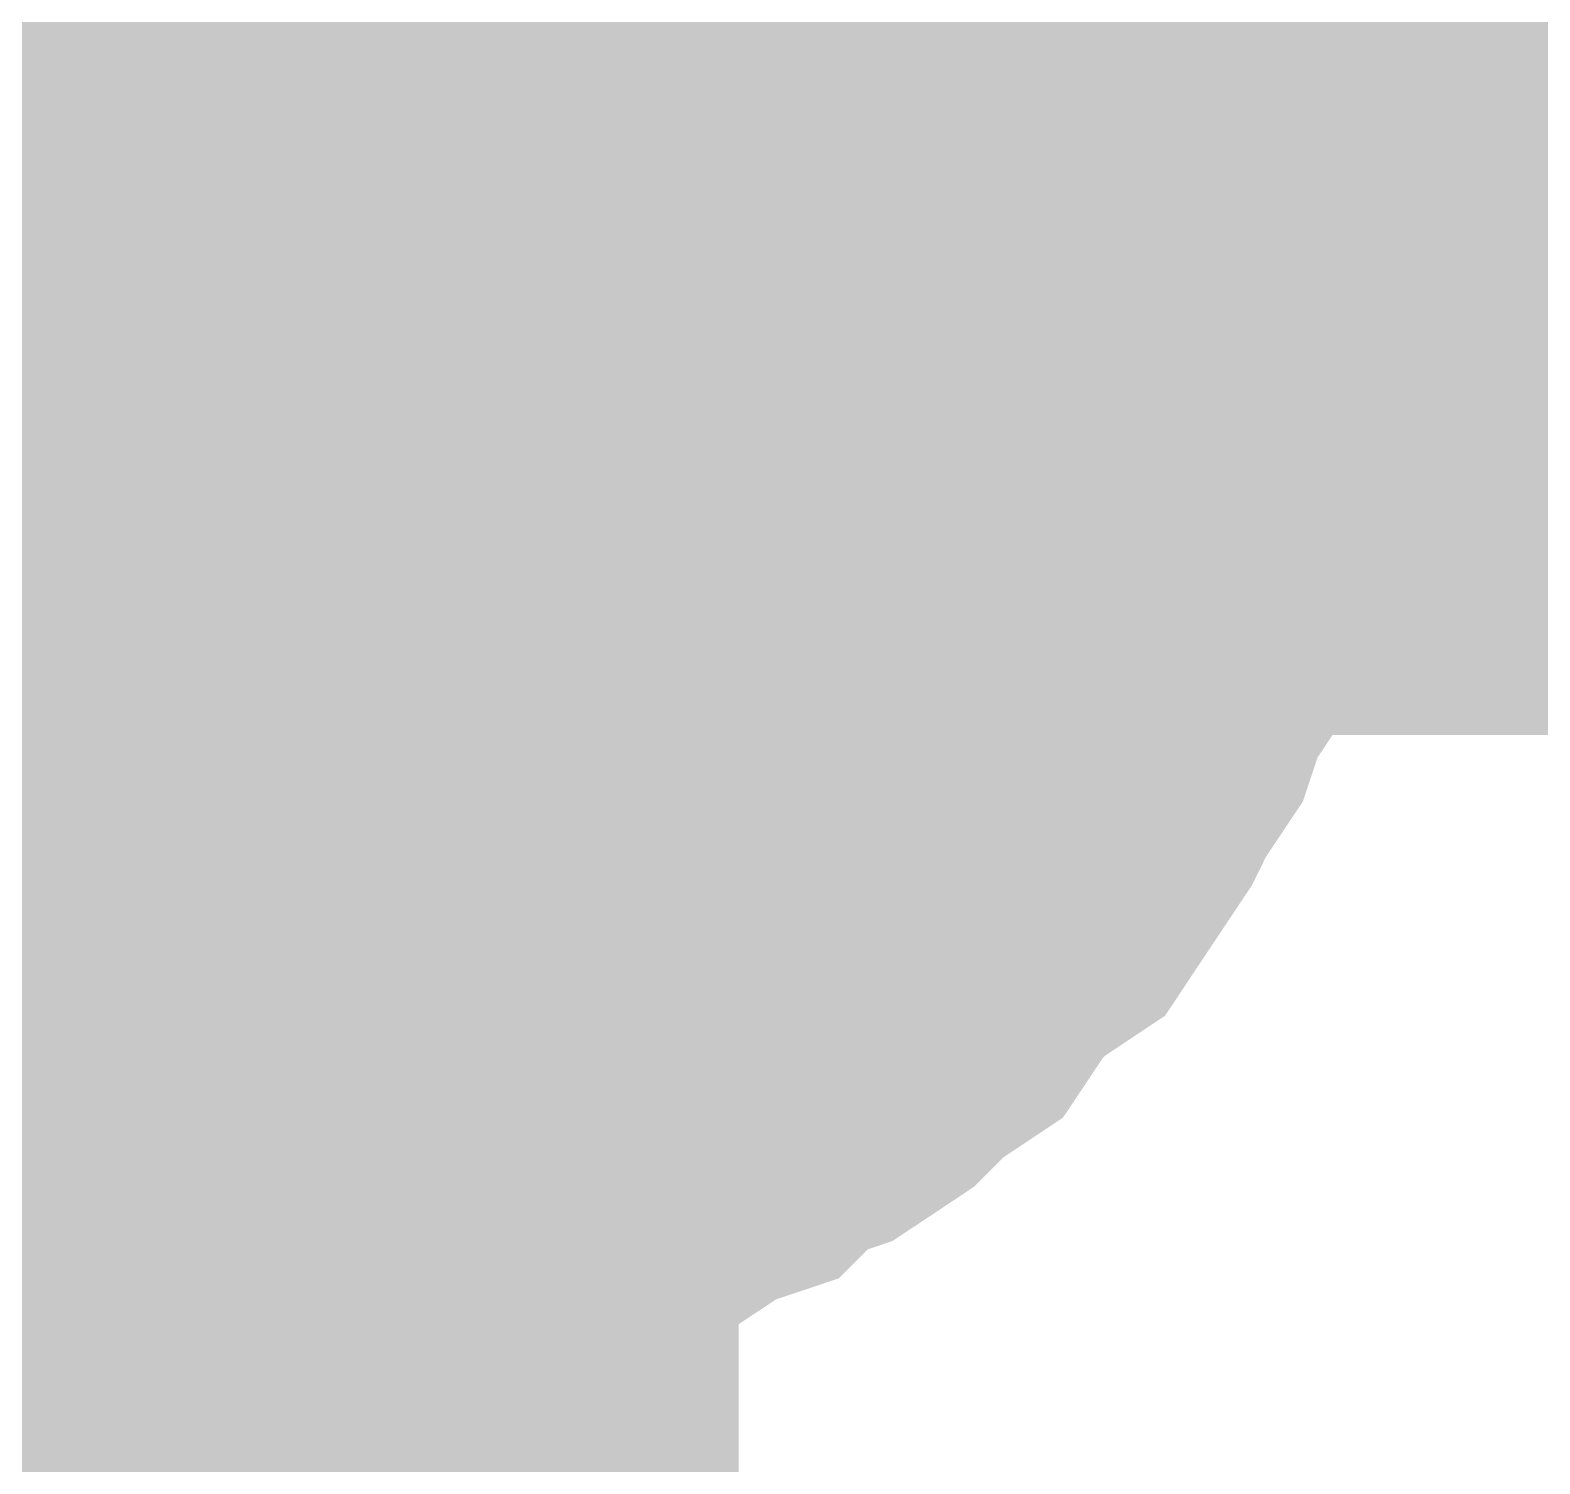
# Model space of a CAD drawing. Header units: inches. Extents: x 0 to 841, y 0 to 594.
# Drawn here: x 262.338 to 263.502, y 274.054 to 275.159 of the extents above; entities that cross this region are included whole.
import ezdxf

# ---------------------------------------------------------------- set-up
doc = ezdxf.new("R2010")
doc.units = ezdxf.units.IN
doc.layers.add('Sheet', color=255, linetype='Continuous')

msp = doc.modelspace()

# ---------------------------------------------------------------- linework, layer by layer
at = {"layer": 'Sheet'}
for points in [[(350.0049, 299.9983, 0.7493, 0.7493, 0), (312.5116, 299.9983, 0.7493, 0.7493, 0), (312.5116, 274.99, 0.7493, 0.7493, 0), (280.0152, 274.99, 0.7493, 0.7493, 0), (262.5093, 274.99, 0.7493, 0.7493, 0), (257.5125, 274.99, 0.7493, 0.7493, 0)], [(263.1943, 275.3269, 0.2997, 0.2997, 0), (263.2167, 275.2932, 0.2997, 0.2997, 0), (263.228, 275.2595, 0.2997, 0.2997, 0), (263.2392, 275.2146, 0.2997, 0.2997, 0), (263.2504, 275.1809, 0.2997, 0.2997, 0), (263.2617, 275.1472, 0.2997, 0.2997, 0), (263.2617, 275.1023, 0.2997, 0.2997, 0), (263.2729, 275.0686, 0.2997, 0.2997, 0), (263.2729, 275.0349, 0.2997, 0.2997, 0), (263.2729, 274.99, 0.2997, 0.2997, 0)], [(263.1943, 275.3269, 0.2997, 0.2997, 0), (263.2167, 275.2932, 0.2997, 0.2997, 0), (263.228, 275.2595, 0.2997, 0.2997, 0), (263.2392, 275.2146, 0.2997, 0.2997, 0), (263.2504, 275.1809, 0.2997, 0.2997, 0), (263.2617, 275.1472, 0.2997, 0.2997, 0), (263.2617, 275.1023, 0.2997, 0.2997, 0), (263.2729, 275.0686, 0.2997, 0.2997, 0), (263.2729, 275.0349, 0.2997, 0.2997, 0), (263.2729, 274.99, 0.2997, 0.2997, 0)], [(263.1943, 275.3269, 0.2997, 0.2997, 0), (263.2167, 275.2932, 0.2997, 0.2997, 0), (263.228, 275.2595, 0.2997, 0.2997, 0), (263.2392, 275.2146, 0.2997, 0.2997, 0), (263.2504, 275.1809, 0.2997, 0.2997, 0), (263.2617, 275.1472, 0.2997, 0.2997, 0), (263.2617, 275.1023, 0.2997, 0.2997, 0), (263.2729, 275.0686, 0.2997, 0.2997, 0), (263.2729, 275.0349, 0.2997, 0.2997, 0), (263.2729, 274.99, 0.2997, 0.2997, 0)], [(262.9023, 275.3157, 0.2997, 0.2997, 0), (262.9248, 275.2932, 0.2997, 0.2997, 0), (262.936, 275.282, 0.2997, 0.2997, 0), (262.9472, 275.2595, 0.2997, 0.2997, 0), (262.9585, 275.2371, 0.2997, 0.2997, 0), (262.9697, 275.2146, 0.2997, 0.2997, 0), (262.9809, 275.1922, 0.2997, 0.2997, 0), (262.9922, 275.1697, 0.2997, 0.2997, 0), (263.0034, 275.1472, 0.2997, 0.2997, 0), (263.0146, 275.1135, 0.2997, 0.2997, 0), (263.0146, 275.0911, 0.2997, 0.2997, 0), (263.0146, 275.0686, 0.2997, 0.2997, 0), (263.0258, 275.0462, 0.2997, 0.2997, 0), (263.0258, 275.0125, 0.2997, 0.2997, 0), (263.0258, 274.99, 0.2997, 0.2997, 0)], [(262.9023, 275.3157, 0.2997, 0.2997, 0), (262.9248, 275.2932, 0.2997, 0.2997, 0), (262.936, 275.282, 0.2997, 0.2997, 0), (262.9472, 275.2595, 0.2997, 0.2997, 0), (262.9585, 275.2371, 0.2997, 0.2997, 0), (262.9697, 275.2146, 0.2997, 0.2997, 0), (262.9809, 275.1922, 0.2997, 0.2997, 0), (262.9922, 275.1697, 0.2997, 0.2997, 0), (263.0034, 275.1472, 0.2997, 0.2997, 0), (263.0146, 275.1135, 0.2997, 0.2997, 0), (263.0146, 275.0911, 0.2997, 0.2997, 0), (263.0146, 275.0686, 0.2997, 0.2997, 0), (263.0258, 275.0462, 0.2997, 0.2997, 0), (263.0258, 275.0125, 0.2997, 0.2997, 0), (263.0258, 274.99, 0.2997, 0.2997, 0)], [(262.5093, 274.99, 0.7493, 0.7493, 0), (262.5093, 269.4988, 0.7493, 0.7493, 0)], [(262.9697, 275.2146, 0.0991, 0.0991, 0), (262.9809, 275.1922, 0.0991, 0.0991, 0), (262.9922, 275.1697, 0.0991, 0.0991, 0), (263.0034, 275.1472, 0.0991, 0.0991, 0), (263.0146, 275.1135, 0.0991, 0.0991, 0), (263.0146, 275.0911, 0.0991, 0.0991, 0), (263.0146, 275.0686, 0.0991, 0.0991, 0), (263.0258, 275.0462, 0.0991, 0.0991, 0), (263.0258, 275.0125, 0.0991, 0.0991, 0), (263.0258, 274.99, 0.0991, 0.0991, 0)], [(262.9697, 275.2146, 0.0991, 0.0991, 0), (262.9809, 275.1922, 0.0991, 0.0991, 0), (262.9922, 275.1697, 0.0991, 0.0991, 0), (263.0034, 275.1472, 0.0991, 0.0991, 0), (263.0146, 275.1135, 0.0991, 0.0991, 0), (263.0146, 275.0911, 0.0991, 0.0991, 0), (263.0146, 275.0686, 0.0991, 0.0991, 0), (263.0258, 275.0462, 0.0991, 0.0991, 0), (263.0258, 275.0125, 0.0991, 0.0991, 0), (263.0258, 274.99, 0.0991, 0.0991, 0)], [(263.2392, 275.2146, 0.0991, 0.0991, 0), (263.2504, 275.1809, 0.0991, 0.0991, 0), (263.2617, 275.1472, 0.0991, 0.0991, 0), (263.2617, 275.1023, 0.0991, 0.0991, 0), (263.2729, 275.0686, 0.0991, 0.0991, 0), (263.2729, 275.0349, 0.0991, 0.0991, 0), (263.2729, 274.99, 0.0991, 0.0991, 0)], [(263.2392, 275.2146, 0.0991, 0.0991, 0), (263.2504, 275.1809, 0.0991, 0.0991, 0), (263.2617, 275.1472, 0.0991, 0.0991, 0), (263.2617, 275.1023, 0.0991, 0.0991, 0), (263.2729, 275.0686, 0.0991, 0.0991, 0), (263.2729, 275.0349, 0.0991, 0.0991, 0), (263.2729, 274.99, 0.0991, 0.0991, 0)], [(263.2392, 275.2146, 0.0991, 0.0991, 0), (263.2504, 275.1809, 0.0991, 0.0991, 0), (263.2617, 275.1472, 0.0991, 0.0991, 0), (263.2617, 275.1023, 0.0991, 0.0991, 0), (263.2729, 275.0686, 0.0991, 0.0991, 0), (263.2729, 275.0349, 0.0991, 0.0991, 0), (263.2729, 274.99, 0.0991, 0.0991, 0)], [(263.2729, 274.99, 0.2997, 0.2997, 0), (263.2729, 274.9563, 0.2997, 0.2997, 0), (263.2729, 274.9114, 0.2997, 0.2997, 0), (263.2617, 274.8777, 0.2997, 0.2997, 0), (263.2617, 274.8328, 0.2997, 0.2997, 0), (263.2504, 274.7991, 0.2997, 0.2997, 0), (263.2392, 274.7654, 0.2997, 0.2997, 0), (263.228, 274.7317, 0.2997, 0.2997, 0), (263.2167, 274.698, 0.2997, 0.2997, 0), (263.1943, 274.6644, 0.2997, 0.2997, 0), (263.1831, 274.6307, 0.2997, 0.2997, 0), (263.1606, 274.597, 0.2997, 0.2997, 0), (263.1494, 274.5745, 0.2997, 0.2997, 0), (263.1269, 274.5408, 0.2997, 0.2997, 0), (263.1045, 274.5071, 0.2997, 0.2997, 0), (263.0708, 274.4847, 0.2997, 0.2997, 0), (263.0483, 274.4622, 0.2997, 0.2997, 0), (263.0258, 274.4285, 0.2997, 0.2997, 0), (262.9922, 274.4061, 0.2997, 0.2997, 0), (262.9697, 274.3836, 0.2997, 0.2997, 0), (262.936, 274.3612, 0.2997, 0.2997, 0), (262.9023, 274.3499, 0.2997, 0.2997, 0), (262.8799, 274.3275, 0.2997, 0.2997, 0), (262.8462, 274.3162, 0.2997, 0.2997, 0), (262.8125, 274.2938, 0.2997, 0.2997, 0), (262.7788, 274.2826, 0.2997, 0.2997, 0), (262.7339, 274.2713, 0.2997, 0.2997, 0), (262.7002, 274.2601, 0.2997, 0.2997, 0), (262.6665, 274.2489, 0.2997, 0.2997, 0), (262.6216, 274.2489, 0.2997, 0.2997, 0), (262.5879, 274.2376, 0.2997, 0.2997, 0), (262.5542, 274.2376, 0.2997, 0.2997, 0), (262.5093, 274.2376, 0.2997, 0.2997, 0)], [(262.5093, 269.9929, 0.2997, 0.2997, 0), (262.5093, 274.99, 0.2997, 0.2997, 0)], [(263.2729, 274.99, 0.2997, 0.2997, 0), (263.2729, 274.9563, 0.2997, 0.2997, 0), (263.2729, 274.9114, 0.2997, 0.2997, 0), (263.2617, 274.8777, 0.2997, 0.2997, 0), (263.2617, 274.8328, 0.2997, 0.2997, 0), (263.2504, 274.7991, 0.2997, 0.2997, 0), (263.2392, 274.7654, 0.2997, 0.2997, 0), (263.228, 274.7317, 0.2997, 0.2997, 0), (263.2167, 274.698, 0.2997, 0.2997, 0), (263.1943, 274.6644, 0.2997, 0.2997, 0), (263.1831, 274.6307, 0.2997, 0.2997, 0), (263.1606, 274.597, 0.2997, 0.2997, 0), (263.1494, 274.5745, 0.2997, 0.2997, 0), (263.1269, 274.5408, 0.2997, 0.2997, 0), (263.1045, 274.5071, 0.2997, 0.2997, 0), (263.0708, 274.4847, 0.2997, 0.2997, 0), (263.0483, 274.4622, 0.2997, 0.2997, 0), (263.0258, 274.4285, 0.2997, 0.2997, 0), (262.9922, 274.4061, 0.2997, 0.2997, 0), (262.9697, 274.3836, 0.2997, 0.2997, 0), (262.936, 274.3612, 0.2997, 0.2997, 0), (262.9023, 274.3499, 0.2997, 0.2997, 0), (262.8799, 274.3275, 0.2997, 0.2997, 0), (262.8462, 274.3162, 0.2997, 0.2997, 0), (262.8125, 274.2938, 0.2997, 0.2997, 0), (262.7788, 274.2826, 0.2997, 0.2997, 0), (262.7339, 274.2713, 0.2997, 0.2997, 0), (262.7002, 274.2601, 0.2997, 0.2997, 0), (262.6665, 274.2489, 0.2997, 0.2997, 0), (262.6216, 274.2489, 0.2997, 0.2997, 0), (262.5879, 274.2376, 0.2997, 0.2997, 0), (262.5542, 274.2376, 0.2997, 0.2997, 0), (262.5093, 274.2376, 0.2997, 0.2997, 0)], [(263.2729, 274.99, 0.2997, 0.2997, 0), (263.2729, 274.9563, 0.2997, 0.2997, 0), (263.2729, 274.9114, 0.2997, 0.2997, 0), (263.2617, 274.8777, 0.2997, 0.2997, 0), (263.2617, 274.8328, 0.2997, 0.2997, 0), (263.2504, 274.7991, 0.2997, 0.2997, 0), (263.2392, 274.7654, 0.2997, 0.2997, 0), (263.228, 274.7317, 0.2997, 0.2997, 0), (263.2167, 274.698, 0.2997, 0.2997, 0), (263.1943, 274.6644, 0.2997, 0.2997, 0), (263.1831, 274.6307, 0.2997, 0.2997, 0), (263.1606, 274.597, 0.2997, 0.2997, 0), (263.1494, 274.5745, 0.2997, 0.2997, 0), (263.1269, 274.5408, 0.2997, 0.2997, 0), (263.1045, 274.5071, 0.2997, 0.2997, 0), (263.0708, 274.4847, 0.2997, 0.2997, 0), (263.0483, 274.4622, 0.2997, 0.2997, 0), (263.0258, 274.4285, 0.2997, 0.2997, 0), (262.9922, 274.4061, 0.2997, 0.2997, 0), (262.9697, 274.3836, 0.2997, 0.2997, 0), (262.936, 274.3612, 0.2997, 0.2997, 0), (262.9023, 274.3499, 0.2997, 0.2997, 0), (262.8799, 274.3275, 0.2997, 0.2997, 0), (262.8462, 274.3162, 0.2997, 0.2997, 0), (262.8125, 274.2938, 0.2997, 0.2997, 0), (262.7788, 274.2826, 0.2997, 0.2997, 0), (262.7339, 274.2713, 0.2997, 0.2997, 0), (262.7002, 274.2601, 0.2997, 0.2997, 0), (262.6665, 274.2489, 0.2997, 0.2997, 0), (262.6216, 274.2489, 0.2997, 0.2997, 0), (262.5879, 274.2376, 0.2997, 0.2997, 0), (262.5542, 274.2376, 0.2997, 0.2997, 0), (262.5093, 274.2376, 0.2997, 0.2997, 0)], [(263.0258, 274.99, 0.2997, 0.2997, 0), (263.0258, 274.9676, 0.2997, 0.2997, 0), (263.0258, 274.9339, 0.2997, 0.2997, 0), (263.0146, 274.9114, 0.2997, 0.2997, 0), (263.0146, 274.889, 0.2997, 0.2997, 0), (263.0146, 274.8665, 0.2997, 0.2997, 0), (263.0034, 274.844, 0.2997, 0.2997, 0), (262.9922, 274.8103, 0.2997, 0.2997, 0), (262.9809, 274.7879, 0.2997, 0.2997, 0), (262.9697, 274.7654, 0.2997, 0.2997, 0), (262.9585, 274.743, 0.2997, 0.2997, 0), (262.9472, 274.7317, 0.2997, 0.2997, 0), (262.936, 274.7093, 0.2997, 0.2997, 0), (262.9248, 274.6868, 0.2997, 0.2997, 0), (262.9023, 274.6644, 0.2997, 0.2997, 0), (262.8911, 274.6531, 0.2997, 0.2997, 0), (262.8686, 274.6307, 0.2997, 0.2997, 0), (262.8574, 274.6194, 0.2997, 0.2997, 0), (262.835, 274.597, 0.2997, 0.2997, 0), (262.8125, 274.5858, 0.2997, 0.2997, 0), (262.8013, 274.5745, 0.2997, 0.2997, 0), (262.7788, 274.5521, 0.2997, 0.2997, 0), (262.7564, 274.5408, 0.2997, 0.2997, 0), (262.7339, 274.5296, 0.2997, 0.2997, 0), (262.7114, 274.5296, 0.2997, 0.2997, 0), (262.689, 274.5184, 0.2997, 0.2997, 0), (262.6665, 274.5071, 0.2997, 0.2997, 0), (262.6328, 274.4959, 0.2997, 0.2997, 0), (262.6104, 274.4959, 0.2997, 0.2997, 0), (262.5879, 274.4959, 0.2997, 0.2997, 0), (262.5655, 274.4847, 0.2997, 0.2997, 0), (262.5318, 274.4847, 0.2997, 0.2997, 0), (262.5093, 274.4847, 0.2997, 0.2997, 0)], [(263.0258, 274.99, 0.2997, 0.2997, 0), (263.0258, 274.9676, 0.2997, 0.2997, 0), (263.0258, 274.9339, 0.2997, 0.2997, 0), (263.0146, 274.9114, 0.2997, 0.2997, 0), (263.0146, 274.889, 0.2997, 0.2997, 0), (263.0146, 274.8665, 0.2997, 0.2997, 0), (263.0034, 274.844, 0.2997, 0.2997, 0), (262.9922, 274.8103, 0.2997, 0.2997, 0), (262.9809, 274.7879, 0.2997, 0.2997, 0), (262.9697, 274.7654, 0.2997, 0.2997, 0), (262.9585, 274.743, 0.2997, 0.2997, 0), (262.9472, 274.7317, 0.2997, 0.2997, 0), (262.936, 274.7093, 0.2997, 0.2997, 0), (262.9248, 274.6868, 0.2997, 0.2997, 0), (262.9023, 274.6644, 0.2997, 0.2997, 0), (262.8911, 274.6531, 0.2997, 0.2997, 0), (262.8686, 274.6307, 0.2997, 0.2997, 0), (262.8574, 274.6194, 0.2997, 0.2997, 0), (262.835, 274.597, 0.2997, 0.2997, 0), (262.8125, 274.5858, 0.2997, 0.2997, 0), (262.8013, 274.5745, 0.2997, 0.2997, 0), (262.7788, 274.5521, 0.2997, 0.2997, 0), (262.7564, 274.5408, 0.2997, 0.2997, 0), (262.7339, 274.5296, 0.2997, 0.2997, 0), (262.7114, 274.5296, 0.2997, 0.2997, 0), (262.689, 274.5184, 0.2997, 0.2997, 0), (262.6665, 274.5071, 0.2997, 0.2997, 0), (262.6328, 274.4959, 0.2997, 0.2997, 0), (262.6104, 274.4959, 0.2997, 0.2997, 0), (262.5879, 274.4959, 0.2997, 0.2997, 0), (262.5655, 274.4847, 0.2997, 0.2997, 0), (262.5318, 274.4847, 0.2997, 0.2997, 0), (262.5093, 274.4847, 0.2997, 0.2997, 0)], [(263.0258, 274.99, 0.2997, 0.2997, 0), (263.0258, 274.99, 0.2997, 0.2997, 0), (263.0258, 274.99, 0.2997, 0.2997, 0), (263.0258, 274.99, 0.2997, 0.2997, 0), (263.0258, 274.99, 0.2997, 0.2997, 0), (263.0258, 274.99, 0.2997, 0.2997, 0), (263.0258, 274.99, 0.2997, 0.2997, 0), (263.0258, 274.99, 0.2997, 0.2997, 0), (263.0258, 274.99, 0.2997, 0.2997, 0), (263.0258, 274.99, 0.2997, 0.2997, 0), (263.0258, 274.99, 0.2997, 0.2997, 0), (263.0258, 274.99, 0.2997, 0.2997, 0), (263.0258, 274.99, 0.2997, 0.2997, 0), (263.0258, 274.99, 0.2997, 0.2997, 0), (263.0258, 274.99, 0.2997, 0.2997, 0), (263.0258, 274.99, 0.2997, 0.2997, 0), (263.0258, 274.99, 0.2997, 0.2997, 0), (263.0258, 274.99, 0.2997, 0.2997, 0), (263.0258, 274.99, 0.2997, 0.2997, 0), (263.0258, 274.99, 0.2997, 0.2997, 0), (263.0258, 274.99, 0.2997, 0.2997, 0), (263.0258, 274.99, 0.2997, 0.2997, 0), (263.0258, 274.99, 0.2997, 0.2997, 0), (263.0258, 274.99, 0.2997, 0.2997, 0), (263.0258, 274.99, 0.2997, 0.2997, 0), (263.0258, 274.99, 0.2997, 0.2997, 0), (263.0258, 274.99, 0.2997, 0.2997, 0), (263.0258, 274.99, 0.2997, 0.2997, 0), (263.0258, 274.99, 0.2997, 0.2997, 0), (263.0258, 274.99, 0.2997, 0.2997, 0), (263.0258, 274.99, 0.2997, 0.2997, 0), (263.0258, 274.99, 0.2997, 0.2997, 0), (263.0258, 274.99, 0.2997, 0.2997, 0)], [(263.0258, 274.99, 0.2997, 0.2997, 0), (263.0258, 274.99, 0.2997, 0.2997, 0)], [(263.0258, 274.99, 0.2997, 0.2997, 0), (263.0258, 274.99, 0.2997, 0.2997, 0), (263.0258, 274.99, 0.2997, 0.2997, 0), (263.0258, 274.99, 0.2997, 0.2997, 0), (263.0258, 274.99, 0.2997, 0.2997, 0), (263.0258, 274.99, 0.2997, 0.2997, 0), (263.0258, 274.99, 0.2997, 0.2997, 0), (263.0258, 274.99, 0.2997, 0.2997, 0), (263.0258, 274.99, 0.2997, 0.2997, 0), (263.0258, 274.99, 0.2997, 0.2997, 0), (263.0258, 274.99, 0.2997, 0.2997, 0), (263.0258, 274.99, 0.2997, 0.2997, 0), (263.0258, 274.99, 0.2997, 0.2997, 0), (263.0258, 274.99, 0.2997, 0.2997, 0), (263.0258, 274.99, 0.2997, 0.2997, 0), (263.0258, 274.99, 0.2997, 0.2997, 0), (263.0258, 274.99, 0.2997, 0.2997, 0), (263.0258, 274.99, 0.2997, 0.2997, 0), (263.0258, 274.99, 0.2997, 0.2997, 0), (263.0258, 274.99, 0.2997, 0.2997, 0), (263.0258, 274.99, 0.2997, 0.2997, 0), (263.0258, 274.99, 0.2997, 0.2997, 0), (263.0258, 274.99, 0.2997, 0.2997, 0), (263.0258, 274.99, 0.2997, 0.2997, 0), (263.0258, 274.99, 0.2997, 0.2997, 0), (263.0258, 274.99, 0.2997, 0.2997, 0), (263.0258, 274.99, 0.2997, 0.2997, 0), (263.0258, 274.99, 0.2997, 0.2997, 0), (263.0258, 274.99, 0.2997, 0.2997, 0), (263.0258, 274.99, 0.2997, 0.2997, 0), (263.0258, 274.99, 0.2997, 0.2997, 0), (263.0258, 274.99, 0.2997, 0.2997, 0), (263.0258, 274.99, 0.2997, 0.2997, 0)], [(263.0258, 274.99, 0.2997, 0.2997, 0), (263.0258, 274.99, 0.2997, 0.2997, 0)], [(263.2729, 274.99, 0.2997, 0.2997, 0), (263.2729, 274.99, 0.2997, 0.2997, 0), (263.2729, 274.99, 0.2997, 0.2997, 0), (263.2729, 274.99, 0.2997, 0.2997, 0), (263.2729, 274.99, 0.2997, 0.2997, 0), (263.2729, 274.99, 0.2997, 0.2997, 0), (263.2729, 274.99, 0.2997, 0.2997, 0), (263.2729, 274.99, 0.2997, 0.2997, 0), (263.2729, 274.99, 0.2997, 0.2997, 0), (263.2729, 274.99, 0.2997, 0.2997, 0), (263.2729, 274.99, 0.2997, 0.2997, 0), (263.2729, 274.99, 0.2997, 0.2997, 0), (263.2729, 274.99, 0.2997, 0.2997, 0), (263.2729, 274.99, 0.2997, 0.2997, 0), (263.2729, 274.99, 0.2997, 0.2997, 0), (263.2729, 274.99, 0.2997, 0.2997, 0), (263.2729, 274.99, 0.2997, 0.2997, 0), (263.2729, 274.99, 0.2997, 0.2997, 0), (263.2729, 274.99, 0.2997, 0.2997, 0), (263.2729, 274.99, 0.2997, 0.2997, 0), (263.2729, 274.99, 0.2997, 0.2997, 0), (263.2729, 274.99, 0.2997, 0.2997, 0), (263.2729, 274.99, 0.2997, 0.2997, 0), (263.2729, 274.99, 0.2997, 0.2997, 0), (263.2729, 274.99, 0.2997, 0.2997, 0), (263.2729, 274.99, 0.2997, 0.2997, 0), (263.2729, 274.99, 0.2997, 0.2997, 0), (263.2729, 274.99, 0.2997, 0.2997, 0), (263.2729, 274.99, 0.2997, 0.2997, 0), (263.2729, 274.99, 0.2997, 0.2997, 0), (263.2729, 274.99, 0.2997, 0.2997, 0), (263.2729, 274.99, 0.2997, 0.2997, 0), (263.2729, 274.99, 0.2997, 0.2997, 0)], [(263.2729, 274.99, 0.2997, 0.2997, 0), (263.2729, 274.99, 0.2997, 0.2997, 0)], [(263.2729, 274.99, 0.2997, 0.2997, 0), (263.2729, 274.99, 0.2997, 0.2997, 0), (263.2729, 274.99, 0.2997, 0.2997, 0), (263.2729, 274.99, 0.2997, 0.2997, 0), (263.2729, 274.99, 0.2997, 0.2997, 0), (263.2729, 274.99, 0.2997, 0.2997, 0), (263.2729, 274.99, 0.2997, 0.2997, 0), (263.2729, 274.99, 0.2997, 0.2997, 0), (263.2729, 274.99, 0.2997, 0.2997, 0), (263.2729, 274.99, 0.2997, 0.2997, 0), (263.2729, 274.99, 0.2997, 0.2997, 0), (263.2729, 274.99, 0.2997, 0.2997, 0), (263.2729, 274.99, 0.2997, 0.2997, 0), (263.2729, 274.99, 0.2997, 0.2997, 0), (263.2729, 274.99, 0.2997, 0.2997, 0), (263.2729, 274.99, 0.2997, 0.2997, 0), (263.2729, 274.99, 0.2997, 0.2997, 0), (263.2729, 274.99, 0.2997, 0.2997, 0), (263.2729, 274.99, 0.2997, 0.2997, 0), (263.2729, 274.99, 0.2997, 0.2997, 0), (263.2729, 274.99, 0.2997, 0.2997, 0), (263.2729, 274.99, 0.2997, 0.2997, 0), (263.2729, 274.99, 0.2997, 0.2997, 0), (263.2729, 274.99, 0.2997, 0.2997, 0), (263.2729, 274.99, 0.2997, 0.2997, 0), (263.2729, 274.99, 0.2997, 0.2997, 0), (263.2729, 274.99, 0.2997, 0.2997, 0), (263.2729, 274.99, 0.2997, 0.2997, 0), (263.2729, 274.99, 0.2997, 0.2997, 0), (263.2729, 274.99, 0.2997, 0.2997, 0), (263.2729, 274.99, 0.2997, 0.2997, 0), (263.2729, 274.99, 0.2997, 0.2997, 0), (263.2729, 274.99, 0.2997, 0.2997, 0)], [(263.2729, 274.99, 0.2997, 0.2997, 0), (263.2729, 274.99, 0.2997, 0.2997, 0)], [(263.2729, 274.99, 0.2997, 0.2997, 0), (263.2729, 274.99, 0.2997, 0.2997, 0), (263.2729, 274.99, 0.2997, 0.2997, 0), (263.2729, 274.99, 0.2997, 0.2997, 0), (263.2729, 274.99, 0.2997, 0.2997, 0), (263.2729, 274.99, 0.2997, 0.2997, 0), (263.2729, 274.99, 0.2997, 0.2997, 0), (263.2729, 274.99, 0.2997, 0.2997, 0), (263.2729, 274.99, 0.2997, 0.2997, 0), (263.2729, 274.99, 0.2997, 0.2997, 0), (263.2729, 274.99, 0.2997, 0.2997, 0), (263.2729, 274.99, 0.2997, 0.2997, 0), (263.2729, 274.99, 0.2997, 0.2997, 0), (263.2729, 274.99, 0.2997, 0.2997, 0), (263.2729, 274.99, 0.2997, 0.2997, 0), (263.2729, 274.99, 0.2997, 0.2997, 0), (263.2729, 274.99, 0.2997, 0.2997, 0), (263.2729, 274.99, 0.2997, 0.2997, 0), (263.2729, 274.99, 0.2997, 0.2997, 0), (263.2729, 274.99, 0.2997, 0.2997, 0), (263.2729, 274.99, 0.2997, 0.2997, 0), (263.2729, 274.99, 0.2997, 0.2997, 0), (263.2729, 274.99, 0.2997, 0.2997, 0), (263.2729, 274.99, 0.2997, 0.2997, 0), (263.2729, 274.99, 0.2997, 0.2997, 0), (263.2729, 274.99, 0.2997, 0.2997, 0), (263.2729, 274.99, 0.2997, 0.2997, 0), (263.2729, 274.99, 0.2997, 0.2997, 0), (263.2729, 274.99, 0.2997, 0.2997, 0), (263.2729, 274.99, 0.2997, 0.2997, 0), (263.2729, 274.99, 0.2997, 0.2997, 0), (263.2729, 274.99, 0.2997, 0.2997, 0), (263.2729, 274.99, 0.2997, 0.2997, 0)], [(263.2729, 274.99, 0.2997, 0.2997, 0), (263.2729, 274.99, 0.2997, 0.2997, 0)], [(263.2729, 274.99, 0.0991, 0.0991, 0), (263.2729, 274.9563, 0.0991, 0.0991, 0), (263.2729, 274.9114, 0.0991, 0.0991, 0), (263.2617, 274.8777, 0.0991, 0.0991, 0), (263.2617, 274.8328, 0.0991, 0.0991, 0), (263.2504, 274.7991, 0.0991, 0.0991, 0), (263.2392, 274.7654, 0.0991, 0.0991, 0), (263.228, 274.7317, 0.0991, 0.0991, 0), (263.2167, 274.698, 0.0991, 0.0991, 0), (263.1943, 274.6644, 0.0991, 0.0991, 0), (263.1831, 274.6307, 0.0991, 0.0991, 0), (263.1606, 274.597, 0.0991, 0.0991, 0), (263.1494, 274.5745, 0.0991, 0.0991, 0), (263.1269, 274.5408, 0.0991, 0.0991, 0), (263.1045, 274.5071, 0.0991, 0.0991, 0), (263.0708, 274.4847, 0.0991, 0.0991, 0), (263.0483, 274.4622, 0.0991, 0.0991, 0), (263.0258, 274.4285, 0.0991, 0.0991, 0), (262.9922, 274.4061, 0.0991, 0.0991, 0), (262.9697, 274.3836, 0.0991, 0.0991, 0), (262.936, 274.3612, 0.0991, 0.0991, 0), (262.9023, 274.3499, 0.0991, 0.0991, 0), (262.8799, 274.3275, 0.0991, 0.0991, 0), (262.8462, 274.3162, 0.0991, 0.0991, 0), (262.8125, 274.2938, 0.0991, 0.0991, 0), (262.7788, 274.2826, 0.0991, 0.0991, 0), (262.7339, 274.2713, 0.0991, 0.0991, 0), (262.7002, 274.2601, 0.0991, 0.0991, 0), (262.6665, 274.2489, 0.0991, 0.0991, 0), (262.6216, 274.2489, 0.0991, 0.0991, 0), (262.5879, 274.2376, 0.0991, 0.0991, 0), (262.5542, 274.2376, 0.0991, 0.0991, 0), (262.5093, 274.2376, 0.0991, 0.0991, 0)], [(263.2729, 274.99, 0.0991, 0.0991, 0), (263.2729, 274.9563, 0.0991, 0.0991, 0), (263.2729, 274.9114, 0.0991, 0.0991, 0), (263.2617, 274.8777, 0.0991, 0.0991, 0), (263.2617, 274.8328, 0.0991, 0.0991, 0), (263.2504, 274.7991, 0.0991, 0.0991, 0), (263.2392, 274.7654, 0.0991, 0.0991, 0), (263.228, 274.7317, 0.0991, 0.0991, 0), (263.2167, 274.698, 0.0991, 0.0991, 0), (263.1943, 274.6644, 0.0991, 0.0991, 0), (263.1831, 274.6307, 0.0991, 0.0991, 0), (263.1606, 274.597, 0.0991, 0.0991, 0), (263.1494, 274.5745, 0.0991, 0.0991, 0), (263.1269, 274.5408, 0.0991, 0.0991, 0), (263.1045, 274.5071, 0.0991, 0.0991, 0), (263.0708, 274.4847, 0.0991, 0.0991, 0), (263.0483, 274.4622, 0.0991, 0.0991, 0), (263.0258, 274.4285, 0.0991, 0.0991, 0), (262.9922, 274.4061, 0.0991, 0.0991, 0), (262.9697, 274.3836, 0.0991, 0.0991, 0), (262.936, 274.3612, 0.0991, 0.0991, 0), (262.9023, 274.3499, 0.0991, 0.0991, 0), (262.8799, 274.3275, 0.0991, 0.0991, 0), (262.8462, 274.3162, 0.0991, 0.0991, 0), (262.8125, 274.2938, 0.0991, 0.0991, 0), (262.7788, 274.2826, 0.0991, 0.0991, 0), (262.7339, 274.2713, 0.0991, 0.0991, 0), (262.7002, 274.2601, 0.0991, 0.0991, 0), (262.6665, 274.2489, 0.0991, 0.0991, 0), (262.6216, 274.2489, 0.0991, 0.0991, 0), (262.5879, 274.2376, 0.0991, 0.0991, 0), (262.5542, 274.2376, 0.0991, 0.0991, 0), (262.5093, 274.2376, 0.0991, 0.0991, 0)], [(263.2729, 274.99, 0.0991, 0.0991, 0), (263.2729, 274.9563, 0.0991, 0.0991, 0), (263.2729, 274.9114, 0.0991, 0.0991, 0), (263.2617, 274.8777, 0.0991, 0.0991, 0), (263.2617, 274.8328, 0.0991, 0.0991, 0), (263.2504, 274.7991, 0.0991, 0.0991, 0), (263.2392, 274.7654, 0.0991, 0.0991, 0), (263.228, 274.7317, 0.0991, 0.0991, 0), (263.2167, 274.698, 0.0991, 0.0991, 0), (263.1943, 274.6644, 0.0991, 0.0991, 0), (263.1831, 274.6307, 0.0991, 0.0991, 0), (263.1606, 274.597, 0.0991, 0.0991, 0), (263.1494, 274.5745, 0.0991, 0.0991, 0), (263.1269, 274.5408, 0.0991, 0.0991, 0), (263.1045, 274.5071, 0.0991, 0.0991, 0), (263.0708, 274.4847, 0.0991, 0.0991, 0), (263.0483, 274.4622, 0.0991, 0.0991, 0), (263.0258, 274.4285, 0.0991, 0.0991, 0), (262.9922, 274.4061, 0.0991, 0.0991, 0), (262.9697, 274.3836, 0.0991, 0.0991, 0), (262.936, 274.3612, 0.0991, 0.0991, 0), (262.9023, 274.3499, 0.0991, 0.0991, 0), (262.8799, 274.3275, 0.0991, 0.0991, 0), (262.8462, 274.3162, 0.0991, 0.0991, 0), (262.8125, 274.2938, 0.0991, 0.0991, 0), (262.7788, 274.2826, 0.0991, 0.0991, 0), (262.7339, 274.2713, 0.0991, 0.0991, 0), (262.7002, 274.2601, 0.0991, 0.0991, 0), (262.6665, 274.2489, 0.0991, 0.0991, 0), (262.6216, 274.2489, 0.0991, 0.0991, 0), (262.5879, 274.2376, 0.0991, 0.0991, 0), (262.5542, 274.2376, 0.0991, 0.0991, 0), (262.5093, 274.2376, 0.0991, 0.0991, 0)], [(263.0258, 274.99, 0.0991, 0.0991, 0), (263.0258, 274.9676, 0.0991, 0.0991, 0), (263.0258, 274.9339, 0.0991, 0.0991, 0), (263.0146, 274.9114, 0.0991, 0.0991, 0), (263.0146, 274.889, 0.0991, 0.0991, 0), (263.0146, 274.8665, 0.0991, 0.0991, 0), (263.0034, 274.844, 0.0991, 0.0991, 0), (262.9922, 274.8103, 0.0991, 0.0991, 0), (262.9809, 274.7879, 0.0991, 0.0991, 0), (262.9697, 274.7654, 0.0991, 0.0991, 0), (262.9585, 274.743, 0.0991, 0.0991, 0), (262.9472, 274.7317, 0.0991, 0.0991, 0), (262.936, 274.7093, 0.0991, 0.0991, 0), (262.9248, 274.6868, 0.0991, 0.0991, 0), (262.9023, 274.6644, 0.0991, 0.0991, 0), (262.8911, 274.6531, 0.0991, 0.0991, 0), (262.8686, 274.6307, 0.0991, 0.0991, 0), (262.8574, 274.6194, 0.0991, 0.0991, 0), (262.835, 274.597, 0.0991, 0.0991, 0), (262.8125, 274.5858, 0.0991, 0.0991, 0), (262.8013, 274.5745, 0.0991, 0.0991, 0), (262.7788, 274.5521, 0.0991, 0.0991, 0), (262.7564, 274.5408, 0.0991, 0.0991, 0), (262.7339, 274.5296, 0.0991, 0.0991, 0), (262.7114, 274.5296, 0.0991, 0.0991, 0), (262.689, 274.5184, 0.0991, 0.0991, 0), (262.6665, 274.5071, 0.0991, 0.0991, 0), (262.6328, 274.4959, 0.0991, 0.0991, 0), (262.6104, 274.4959, 0.0991, 0.0991, 0), (262.5879, 274.4959, 0.0991, 0.0991, 0), (262.5655, 274.4847, 0.0991, 0.0991, 0), (262.5318, 274.4847, 0.0991, 0.0991, 0), (262.5093, 274.4847, 0.0991, 0.0991, 0)], [(263.0258, 274.99, 0.0991, 0.0991, 0), (263.0258, 274.9676, 0.0991, 0.0991, 0), (263.0258, 274.9339, 0.0991, 0.0991, 0), (263.0146, 274.9114, 0.0991, 0.0991, 0), (263.0146, 274.889, 0.0991, 0.0991, 0), (263.0146, 274.8665, 0.0991, 0.0991, 0), (263.0034, 274.844, 0.0991, 0.0991, 0), (262.9922, 274.8103, 0.0991, 0.0991, 0), (262.9809, 274.7879, 0.0991, 0.0991, 0), (262.9697, 274.7654, 0.0991, 0.0991, 0), (262.9585, 274.743, 0.0991, 0.0991, 0), (262.9472, 274.7317, 0.0991, 0.0991, 0), (262.936, 274.7093, 0.0991, 0.0991, 0), (262.9248, 274.6868, 0.0991, 0.0991, 0), (262.9023, 274.6644, 0.0991, 0.0991, 0), (262.8911, 274.6531, 0.0991, 0.0991, 0), (262.8686, 274.6307, 0.0991, 0.0991, 0), (262.8574, 274.6194, 0.0991, 0.0991, 0), (262.835, 274.597, 0.0991, 0.0991, 0), (262.8125, 274.5858, 0.0991, 0.0991, 0), (262.8013, 274.5745, 0.0991, 0.0991, 0), (262.7788, 274.5521, 0.0991, 0.0991, 0), (262.7564, 274.5408, 0.0991, 0.0991, 0), (262.7339, 274.5296, 0.0991, 0.0991, 0), (262.7114, 274.5296, 0.0991, 0.0991, 0), (262.689, 274.5184, 0.0991, 0.0991, 0), (262.6665, 274.5071, 0.0991, 0.0991, 0), (262.6328, 274.4959, 0.0991, 0.0991, 0), (262.6104, 274.4959, 0.0991, 0.0991, 0), (262.5879, 274.4959, 0.0991, 0.0991, 0), (262.5655, 274.4847, 0.0991, 0.0991, 0), (262.5318, 274.4847, 0.0991, 0.0991, 0), (262.5093, 274.4847, 0.0991, 0.0991, 0)], [(263.0258, 274.99, 0.0991, 0.0991, 0), (263.0258, 274.99, 0.0991, 0.0991, 0), (263.0258, 274.99, 0.0991, 0.0991, 0), (263.0258, 274.99, 0.0991, 0.0991, 0), (263.0258, 274.99, 0.0991, 0.0991, 0), (263.0258, 274.99, 0.0991, 0.0991, 0), (263.0258, 274.99, 0.0991, 0.0991, 0), (263.0258, 274.99, 0.0991, 0.0991, 0), (263.0258, 274.99, 0.0991, 0.0991, 0), (263.0258, 274.99, 0.0991, 0.0991, 0), (263.0258, 274.99, 0.0991, 0.0991, 0), (263.0258, 274.99, 0.0991, 0.0991, 0), (263.0258, 274.99, 0.0991, 0.0991, 0), (263.0258, 274.99, 0.0991, 0.0991, 0), (263.0258, 274.99, 0.0991, 0.0991, 0), (263.0258, 274.99, 0.0991, 0.0991, 0), (263.0258, 274.99, 0.0991, 0.0991, 0), (263.0258, 274.99, 0.0991, 0.0991, 0), (263.0258, 274.99, 0.0991, 0.0991, 0), (263.0258, 274.99, 0.0991, 0.0991, 0), (263.0258, 274.99, 0.0991, 0.0991, 0), (263.0258, 274.99, 0.0991, 0.0991, 0), (263.0258, 274.99, 0.0991, 0.0991, 0), (263.0258, 274.99, 0.0991, 0.0991, 0), (263.0258, 274.99, 0.0991, 0.0991, 0), (263.0258, 274.99, 0.0991, 0.0991, 0), (263.0258, 274.99, 0.0991, 0.0991, 0), (263.0258, 274.99, 0.0991, 0.0991, 0), (263.0258, 274.99, 0.0991, 0.0991, 0), (263.0258, 274.99, 0.0991, 0.0991, 0), (263.0258, 274.99, 0.0991, 0.0991, 0), (263.0258, 274.99, 0.0991, 0.0991, 0), (263.0258, 274.99, 0.0991, 0.0991, 0)], [(263.0258, 274.99, 0.0991, 0.0991, 0), (263.0258, 274.99, 0.0991, 0.0991, 0)], [(263.0258, 274.99, 0.0991, 0.0991, 0), (263.0258, 274.99, 0.0991, 0.0991, 0), (263.0258, 274.99, 0.0991, 0.0991, 0), (263.0258, 274.99, 0.0991, 0.0991, 0), (263.0258, 274.99, 0.0991, 0.0991, 0), (263.0258, 274.99, 0.0991, 0.0991, 0), (263.0258, 274.99, 0.0991, 0.0991, 0), (263.0258, 274.99, 0.0991, 0.0991, 0), (263.0258, 274.99, 0.0991, 0.0991, 0), (263.0258, 274.99, 0.0991, 0.0991, 0), (263.0258, 274.99, 0.0991, 0.0991, 0), (263.0258, 274.99, 0.0991, 0.0991, 0), (263.0258, 274.99, 0.0991, 0.0991, 0), (263.0258, 274.99, 0.0991, 0.0991, 0), (263.0258, 274.99, 0.0991, 0.0991, 0), (263.0258, 274.99, 0.0991, 0.0991, 0), (263.0258, 274.99, 0.0991, 0.0991, 0), (263.0258, 274.99, 0.0991, 0.0991, 0), (263.0258, 274.99, 0.0991, 0.0991, 0), (263.0258, 274.99, 0.0991, 0.0991, 0), (263.0258, 274.99, 0.0991, 0.0991, 0), (263.0258, 274.99, 0.0991, 0.0991, 0), (263.0258, 274.99, 0.0991, 0.0991, 0), (263.0258, 274.99, 0.0991, 0.0991, 0), (263.0258, 274.99, 0.0991, 0.0991, 0), (263.0258, 274.99, 0.0991, 0.0991, 0), (263.0258, 274.99, 0.0991, 0.0991, 0), (263.0258, 274.99, 0.0991, 0.0991, 0), (263.0258, 274.99, 0.0991, 0.0991, 0), (263.0258, 274.99, 0.0991, 0.0991, 0), (263.0258, 274.99, 0.0991, 0.0991, 0), (263.0258, 274.99, 0.0991, 0.0991, 0), (263.0258, 274.99, 0.0991, 0.0991, 0)], [(263.0258, 274.99, 0.0991, 0.0991, 0), (263.0258, 274.99, 0.0991, 0.0991, 0)], [(263.2729, 274.99, 0.0991, 0.0991, 0), (263.2729, 274.99, 0.0991, 0.0991, 0), (263.2729, 274.99, 0.0991, 0.0991, 0), (263.2729, 274.99, 0.0991, 0.0991, 0), (263.2729, 274.99, 0.0991, 0.0991, 0), (263.2729, 274.99, 0.0991, 0.0991, 0), (263.2729, 274.99, 0.0991, 0.0991, 0), (263.2729, 274.99, 0.0991, 0.0991, 0), (263.2729, 274.99, 0.0991, 0.0991, 0), (263.2729, 274.99, 0.0991, 0.0991, 0), (263.2729, 274.99, 0.0991, 0.0991, 0), (263.2729, 274.99, 0.0991, 0.0991, 0), (263.2729, 274.99, 0.0991, 0.0991, 0), (263.2729, 274.99, 0.0991, 0.0991, 0), (263.2729, 274.99, 0.0991, 0.0991, 0), (263.2729, 274.99, 0.0991, 0.0991, 0), (263.2729, 274.99, 0.0991, 0.0991, 0), (263.2729, 274.99, 0.0991, 0.0991, 0), (263.2729, 274.99, 0.0991, 0.0991, 0), (263.2729, 274.99, 0.0991, 0.0991, 0), (263.2729, 274.99, 0.0991, 0.0991, 0), (263.2729, 274.99, 0.0991, 0.0991, 0), (263.2729, 274.99, 0.0991, 0.0991, 0), (263.2729, 274.99, 0.0991, 0.0991, 0), (263.2729, 274.99, 0.0991, 0.0991, 0), (263.2729, 274.99, 0.0991, 0.0991, 0), (263.2729, 274.99, 0.0991, 0.0991, 0), (263.2729, 274.99, 0.0991, 0.0991, 0), (263.2729, 274.99, 0.0991, 0.0991, 0), (263.2729, 274.99, 0.0991, 0.0991, 0), (263.2729, 274.99, 0.0991, 0.0991, 0), (263.2729, 274.99, 0.0991, 0.0991, 0), (263.2729, 274.99, 0.0991, 0.0991, 0)], [(263.2729, 274.99, 0.0991, 0.0991, 0), (263.2729, 274.99, 0.0991, 0.0991, 0)], [(263.2729, 274.99, 0.0991, 0.0991, 0), (263.2729, 274.99, 0.0991, 0.0991, 0), (263.2729, 274.99, 0.0991, 0.0991, 0), (263.2729, 274.99, 0.0991, 0.0991, 0), (263.2729, 274.99, 0.0991, 0.0991, 0), (263.2729, 274.99, 0.0991, 0.0991, 0), (263.2729, 274.99, 0.0991, 0.0991, 0), (263.2729, 274.99, 0.0991, 0.0991, 0), (263.2729, 274.99, 0.0991, 0.0991, 0), (263.2729, 274.99, 0.0991, 0.0991, 0), (263.2729, 274.99, 0.0991, 0.0991, 0), (263.2729, 274.99, 0.0991, 0.0991, 0), (263.2729, 274.99, 0.0991, 0.0991, 0), (263.2729, 274.99, 0.0991, 0.0991, 0), (263.2729, 274.99, 0.0991, 0.0991, 0), (263.2729, 274.99, 0.0991, 0.0991, 0), (263.2729, 274.99, 0.0991, 0.0991, 0), (263.2729, 274.99, 0.0991, 0.0991, 0), (263.2729, 274.99, 0.0991, 0.0991, 0), (263.2729, 274.99, 0.0991, 0.0991, 0), (263.2729, 274.99, 0.0991, 0.0991, 0), (263.2729, 274.99, 0.0991, 0.0991, 0), (263.2729, 274.99, 0.0991, 0.0991, 0), (263.2729, 274.99, 0.0991, 0.0991, 0), (263.2729, 274.99, 0.0991, 0.0991, 0), (263.2729, 274.99, 0.0991, 0.0991, 0), (263.2729, 274.99, 0.0991, 0.0991, 0), (263.2729, 274.99, 0.0991, 0.0991, 0), (263.2729, 274.99, 0.0991, 0.0991, 0), (263.2729, 274.99, 0.0991, 0.0991, 0), (263.2729, 274.99, 0.0991, 0.0991, 0), (263.2729, 274.99, 0.0991, 0.0991, 0), (263.2729, 274.99, 0.0991, 0.0991, 0)], [(263.2729, 274.99, 0.0991, 0.0991, 0), (263.2729, 274.99, 0.0991, 0.0991, 0)], [(263.2729, 274.99, 0.0991, 0.0991, 0), (263.2729, 274.99, 0.0991, 0.0991, 0), (263.2729, 274.99, 0.0991, 0.0991, 0), (263.2729, 274.99, 0.0991, 0.0991, 0), (263.2729, 274.99, 0.0991, 0.0991, 0), (263.2729, 274.99, 0.0991, 0.0991, 0), (263.2729, 274.99, 0.0991, 0.0991, 0), (263.2729, 274.99, 0.0991, 0.0991, 0), (263.2729, 274.99, 0.0991, 0.0991, 0), (263.2729, 274.99, 0.0991, 0.0991, 0), (263.2729, 274.99, 0.0991, 0.0991, 0), (263.2729, 274.99, 0.0991, 0.0991, 0), (263.2729, 274.99, 0.0991, 0.0991, 0), (263.2729, 274.99, 0.0991, 0.0991, 0), (263.2729, 274.99, 0.0991, 0.0991, 0), (263.2729, 274.99, 0.0991, 0.0991, 0), (263.2729, 274.99, 0.0991, 0.0991, 0), (263.2729, 274.99, 0.0991, 0.0991, 0), (263.2729, 274.99, 0.0991, 0.0991, 0), (263.2729, 274.99, 0.0991, 0.0991, 0), (263.2729, 274.99, 0.0991, 0.0991, 0), (263.2729, 274.99, 0.0991, 0.0991, 0), (263.2729, 274.99, 0.0991, 0.0991, 0), (263.2729, 274.99, 0.0991, 0.0991, 0), (263.2729, 274.99, 0.0991, 0.0991, 0), (263.2729, 274.99, 0.0991, 0.0991, 0), (263.2729, 274.99, 0.0991, 0.0991, 0), (263.2729, 274.99, 0.0991, 0.0991, 0), (263.2729, 274.99, 0.0991, 0.0991, 0), (263.2729, 274.99, 0.0991, 0.0991, 0), (263.2729, 274.99, 0.0991, 0.0991, 0), (263.2729, 274.99, 0.0991, 0.0991, 0), (263.2729, 274.99, 0.0991, 0.0991, 0)], [(263.2729, 274.99, 0.0991, 0.0991, 0), (263.2729, 274.99, 0.0991, 0.0991, 0)], [(262.5093, 274.4847, 0.2997, 0.2997, 0), (262.4869, 274.4847, 0.2997, 0.2997, 0), (262.4644, 274.4847, 0.2997, 0.2997, 0), (262.4307, 274.4959, 0.2997, 0.2997, 0), (262.4083, 274.4959, 0.2997, 0.2997, 0), (262.3858, 274.4959, 0.2997, 0.2997, 0), (262.3633, 274.5071, 0.2997, 0.2997, 0), (262.3409, 274.5184, 0.2997, 0.2997, 0), (262.3184, 274.5296, 0.2997, 0.2997, 0), (262.296, 274.5296, 0.2997, 0.2997, 0), (262.2735, 274.5408, 0.2997, 0.2997, 0), (262.2511, 274.5521, 0.2997, 0.2997, 0), (262.2286, 274.5745, 0.2997, 0.2997, 0), (262.2061, 274.5858, 0.2997, 0.2997, 0), (262.1949, 274.597, 0.2997, 0.2997, 0), (262.1725, 274.6194, 0.2997, 0.2997, 0)], [(262.5093, 274.4847, 0.2997, 0.2997, 0), (262.4869, 274.4847, 0.2997, 0.2997, 0), (262.4644, 274.4847, 0.2997, 0.2997, 0), (262.4307, 274.4959, 0.2997, 0.2997, 0), (262.4083, 274.4959, 0.2997, 0.2997, 0), (262.3858, 274.4959, 0.2997, 0.2997, 0), (262.3633, 274.5071, 0.2997, 0.2997, 0), (262.3409, 274.5184, 0.2997, 0.2997, 0), (262.3184, 274.5296, 0.2997, 0.2997, 0), (262.296, 274.5296, 0.2997, 0.2997, 0), (262.2735, 274.5408, 0.2997, 0.2997, 0), (262.2511, 274.5521, 0.2997, 0.2997, 0), (262.2286, 274.5745, 0.2997, 0.2997, 0), (262.2061, 274.5858, 0.2997, 0.2997, 0), (262.1949, 274.597, 0.2997, 0.2997, 0), (262.1725, 274.6194, 0.2997, 0.2997, 0)], [(262.5093, 274.4847, 0.0991, 0.0991, 0), (262.4869, 274.4847, 0.0991, 0.0991, 0), (262.4644, 274.4847, 0.0991, 0.0991, 0), (262.4307, 274.4959, 0.0991, 0.0991, 0), (262.4083, 274.4959, 0.0991, 0.0991, 0), (262.3858, 274.4959, 0.0991, 0.0991, 0), (262.3633, 274.5071, 0.0991, 0.0991, 0), (262.3409, 274.5184, 0.0991, 0.0991, 0), (262.3184, 274.5296, 0.0991, 0.0991, 0), (262.296, 274.5296, 0.0991, 0.0991, 0), (262.2735, 274.5408, 0.0991, 0.0991, 0)], [(262.5093, 274.4847, 0.0991, 0.0991, 0), (262.4869, 274.4847, 0.0991, 0.0991, 0), (262.4644, 274.4847, 0.0991, 0.0991, 0), (262.4307, 274.4959, 0.0991, 0.0991, 0), (262.4083, 274.4959, 0.0991, 0.0991, 0), (262.3858, 274.4959, 0.0991, 0.0991, 0), (262.3633, 274.5071, 0.0991, 0.0991, 0), (262.3409, 274.5184, 0.0991, 0.0991, 0), (262.3184, 274.5296, 0.0991, 0.0991, 0), (262.296, 274.5296, 0.0991, 0.0991, 0), (262.2735, 274.5408, 0.0991, 0.0991, 0)], [(262.5093, 274.2376, 0.2997, 0.2997, 0), (262.4756, 274.2376, 0.2997, 0.2997, 0), (262.4307, 274.2376, 0.2997, 0.2997, 0), (262.397, 274.2489, 0.2997, 0.2997, 0), (262.3521, 274.2489, 0.2997, 0.2997, 0), (262.3184, 274.2601, 0.2997, 0.2997, 0), (262.2847, 274.2713, 0.2997, 0.2997, 0), (262.2511, 274.2826, 0.2997, 0.2997, 0), (262.2174, 274.2938, 0.2997, 0.2997, 0), (262.1837, 274.3162, 0.2997, 0.2997, 0)], [(262.5093, 274.2376, 0.2997, 0.2997, 0), (262.4756, 274.2376, 0.2997, 0.2997, 0), (262.4307, 274.2376, 0.2997, 0.2997, 0), (262.397, 274.2489, 0.2997, 0.2997, 0), (262.3521, 274.2489, 0.2997, 0.2997, 0), (262.3184, 274.2601, 0.2997, 0.2997, 0), (262.2847, 274.2713, 0.2997, 0.2997, 0), (262.2511, 274.2826, 0.2997, 0.2997, 0), (262.2174, 274.2938, 0.2997, 0.2997, 0), (262.1837, 274.3162, 0.2997, 0.2997, 0)], [(262.5093, 274.2376, 0.2997, 0.2997, 0), (262.4756, 274.2376, 0.2997, 0.2997, 0), (262.4307, 274.2376, 0.2997, 0.2997, 0), (262.397, 274.2489, 0.2997, 0.2997, 0), (262.3521, 274.2489, 0.2997, 0.2997, 0), (262.3184, 274.2601, 0.2997, 0.2997, 0), (262.2847, 274.2713, 0.2997, 0.2997, 0), (262.2511, 274.2826, 0.2997, 0.2997, 0), (262.2174, 274.2938, 0.2997, 0.2997, 0), (262.1837, 274.3162, 0.2997, 0.2997, 0)], [(262.5093, 274.2376, 0.0991, 0.0991, 0), (262.4756, 274.2376, 0.0991, 0.0991, 0), (262.4307, 274.2376, 0.0991, 0.0991, 0), (262.397, 274.2489, 0.0991, 0.0991, 0), (262.3521, 274.2489, 0.0991, 0.0991, 0), (262.3184, 274.2601, 0.0991, 0.0991, 0), (262.2847, 274.2713, 0.0991, 0.0991, 0)], [(262.5093, 274.2376, 0.0991, 0.0991, 0), (262.4756, 274.2376, 0.0991, 0.0991, 0), (262.4307, 274.2376, 0.0991, 0.0991, 0), (262.397, 274.2489, 0.0991, 0.0991, 0), (262.3521, 274.2489, 0.0991, 0.0991, 0), (262.3184, 274.2601, 0.0991, 0.0991, 0), (262.2847, 274.2713, 0.0991, 0.0991, 0)], [(262.5093, 274.2376, 0.0991, 0.0991, 0), (262.4756, 274.2376, 0.0991, 0.0991, 0), (262.4307, 274.2376, 0.0991, 0.0991, 0), (262.397, 274.2489, 0.0991, 0.0991, 0), (262.3521, 274.2489, 0.0991, 0.0991, 0), (262.3184, 274.2601, 0.0991, 0.0991, 0), (262.2847, 274.2713, 0.0991, 0.0991, 0)]]:
    msp.add_lwpolyline(points, format="xyseb", dxfattribs=at)
msp.add_lwpolyline([(262.246, 275, 0.508, 0.508, 1), (262.754, 275, 0.508, 0.508, 1)], format="xyseb", close=True, dxfattribs=at)

doc.saveas('drawing.dxf')
